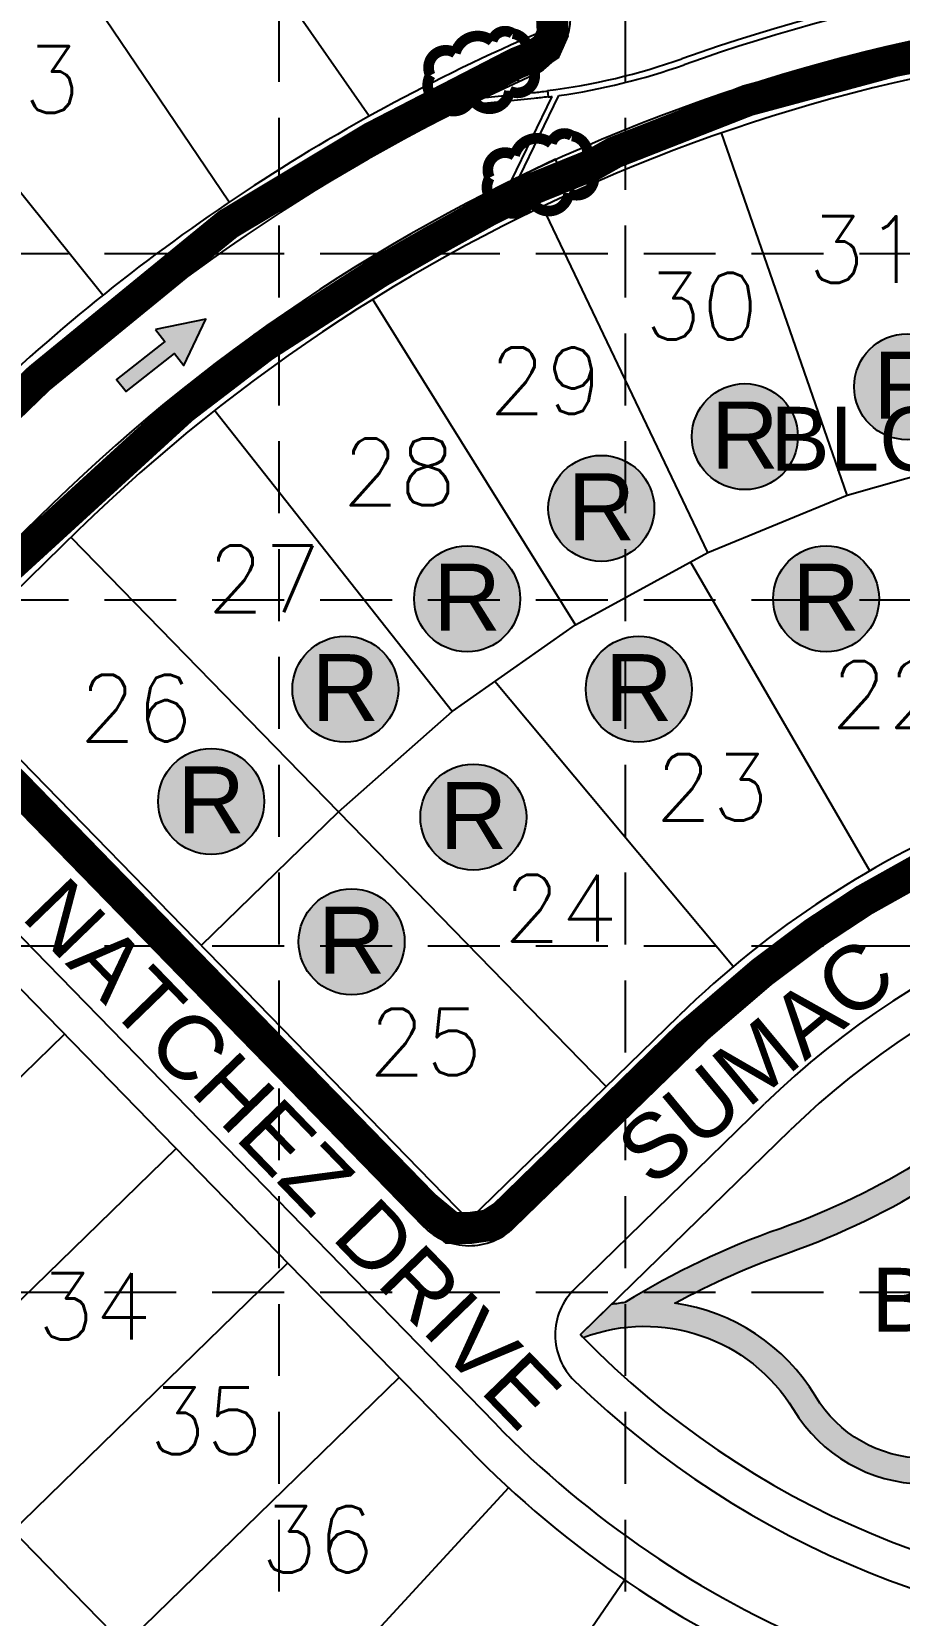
# Model space of a CAD drawing. Header units: feet. Extents: x 5163 to 12107, y -224 to 4120.
# Drawn here: x 7582.8 to 7854.3, y 2930.4 to 3426 of the extents above; entities that cross this region are included whole.
import ezdxf
from ezdxf.enums import TextEntityAlignment as Align

# ---------------------------------------------------------------- set-up
doc = ezdxf.new("R2010")
doc.units = ezdxf.units.FT
doc.linetypes.add('HIDDEN', pattern=[0.375, 0.25, -0.125])
for name, color, linetype in [('04017_03 CA$0$3A-SD_INLETS', 1, 'Continuous'), ('2003004C-A$0$3A-LOT', 2, 'Continuous'), ('2003004C-A$0$3A-LOTNO', 7, 'Continuous'), ('2003004C-A$0$3A-PVMT', 4, 'Continuous'), ('2003004C-A$0$3A-ROW', 3, 'Continuous'), ('2003004C-A$0$3A-SD', 2, 'Continuous'), ('2003004C-A$0$3A-ST_NM', 2, 'Continuous'), ('2003004C-A$0$COLOR-SIDEWALK', 35, 'Continuous'), ('ARROWS', 7, 'Continuous'), ('BASE', 7, 'Continuous'), ('EROSION BLANKET', 84, 'Continuous'), ('grid', 254, 'Continuous'), ('ryland lots', 7, 'Continuous')]:
    doc.layers.add(name, color=color, linetype=linetype)
doc.styles.add('2003004C-A$0$L100', font='simplex', dxfattribs={"height": 4})
doc.styles.add('2003004C-A$0$Standard', font='txt')
doc.styles.add('ryland', font='ARIAL.TTF', dxfattribs={"height": 25})
doc.styles.get("Standard").update_dxf_attribs({"font": 'ARIAL.TTF'})

# ---------------------------------------------------------------- blocks, each defined once
blk = doc.blocks.new('2003004C-A$0$lota')
at = {"style": '2003004C-A$0$Standard'}
blk.add_attdef('LOTDES', text='', height=0.0833, dxfattribs=at).set_placement((0, 0), align=Align.CENTER)
at = {"style": '2003004C-A$0$Standard', "flags": 1}
for tag, p in [('LOTAINF', (-0.03768332663490526, -5.235306872464207e-07)), ('LOTAAC', (-0.03768332663490526, -3.433420090459549e-07)), ('LOTASF', (-0.03768332663490526, -1.631533308454891e-07))]:
    blk.add_attdef(tag, text='', height=1.051100610993672e-07, dxfattribs=at).set_placement(p, align=Align.CENTER)
blk = doc.blocks.new('RYLAND')
h = blk.add_hatch(color=81)
h.paths.add_polyline_path([(1.163803512038626, -1.047574358368308, 1), (-1.408206742229694, -1.047574358368308, 1)])
h.paths.add_polyline_path([(-1.347681687434942, -2.227609507270699), (1.104228271637368, -2.227609507270699), (1.104228271637368, 0.2098904927293006), (-1.347681687434942, 0.2098904927293006)], flags=25)
at = {"color": 5}
blk.add_circle((-0.1222016150955341, -1.047574358368308), 1.286005127134161, dxfattribs=at)
at = {"layer": 'BASE', "color": 5, "style": 'ryland'}
blk.add_text('R', height=1.625, dxfattribs=at).set_placement((-0.1217267078987874, -1.821359507270699), align=Align.CENTER)
blk = doc.blocks.new('A$C2EAC1EE0')
at = {"color": 5, "const_width": 6.666666666666666}
blk.add_lwpolyline([(25.59826590347438, 42.92068926587672, 0.5205670505517462), (25.59826590347438, 42.92068926587672, 0.7651954600696135), (6.924983395667368, 33.52034667244152, 0.4178788784126488), (6.809309762840712, 16.60692038683192, 0.6649002420699669), (28.14854059827849, 13.34936974656739, 0.744833174426672), (52.21627637504935, 11.32865990132996, 0.9756416855879776), (67.20933476223945, 26.81631477985502, 0.5205670505517462), (63.47603881958275, 45.47411259466753, 0.5205670505517462), (49.78728156064972, 44.23025792900444, 0.5402640007904789), (25.59826590347438, 42.92068926587672)], format="xyb", close=True, dxfattribs=at)
blk = doc.blocks.new('arrow')
blk.add_lwpolyline([(-67.00679329302966, -25.35842018353742), (-59.3270347441985, -25.41938721699262), (-59.57091179542658, -56.1384215279777), (-51.89114823905948, -56.19938584448118), (-51.64727869913713, -25.48035696739953), (-43.96752265407486, -25.54132400085473), (-55.30425519266737, -2.410587189246144), (-67.00678578172392, -25.35840795725562)], close=True)
at = {"color": 254}
for points in [[(-43.96751955730906, -25.54132267721434), (-67.00679354271597, -25.35841771446121), (-55.30425158724847, -2.410596210431322), (-67.00679354271597, -25.35841771446121)], [(-59.57090883123692, -56.13841801592571), (-51.89115083610795, -56.19938633684342), (-59.32703554756517, -25.41938603537892), (-51.64727755243712, -25.48035435629663)]]:
    blk.add_solid(points, dxfattribs=at)

msp = doc.modelspace()

# ---------------------------------------------------------------- hatches: boundary and pattern name
at = {"layer": '2003004C-A$0$COLOR-SIDEWALK', "linetype": 'Continuous'}
h = msp.add_hatch(color=7, dxfattribs=at)
edge = h.paths.add_edge_path()
edge.add_arc((7774.619973976101, 2966.229079408379), 54.62027239487412, 31.57707918905426, 110.6589675251207)
edge.add_line((7755.349677880207, 3017.33710074424), (7754.467831816786, 3018.241937524574))
edge.add_line((7754.467831816786, 3018.241937524574), (7764.114950503892, 3027.641133254932))
edge.add_arc((7775.414896293008, 2967.311773816712), 61.3785010004558, 96.55513976983872, 100.60882048842518, ccw=False)
edge.add_arc((7899.365174053729, 2815.798361586942), 249.6038176129667, 109.2811909389352, 121.645375860733, ccw=False)
edge.add_arc((7741.594690767577, 3264.118606324496), 225.6681370818279, 289.5055476118259, 314.9323318967884)
edge.add_arc((7903.802675376623, 3101.527023148402), 4.000000000000103, 134.9283888914894, 134.9323322460502, ccw=False)
edge.add_arc((8004.690213877767, 3000.3869791517), 146.8551851508184, 90.28423603445668, 134.9283885422405, ccw=False)
edge.add_arc((8000.834007028975, 3777.707719992276), 630.4751207502204, 270.2842360344545, 274.0580618363894)
edge.add_arc((8044.747134731647, 3157.182595310631), 8.398849897638048, 274.8076779339025, 345.0043355091483)
edge.add_line((8052.859965223412, 3155.009426882978), (8060.796895883075, 3154.74947830187))
edge.add_arc((8044.881143739907, 3156.846398561038), 16.05329376969299, 274.0580618362999, 352.4944383027055, ccw=False)
edge.add_arc((8000.834007028932, 3777.707719991833), 638.4751207497789, 270.284236034459, 274.0580618363962, ccw=False)
edge.add_arc((8004.69021387771, 3000.386979151677), 138.8551851508394, 90.28423603443062, 134.928332159664)
edge.add_arc((7741.594690767502, 3264.118606324416), 233.668137081816, 289.5016422859773, 314.932297898135, ccw=False)
edge.add_arc((7899.36517405376, 2815.798361586945), 241.6038176129725, 109.2775390701128, 118.5191564067155)
edge.add_arc((7775.414896293116, 2967.311773816774), 61.37850100045653, 31.033798139300814, 81.94939469106612, ccw=False)
edge.add_arc((7862.390611208903, 3019.641909674102), 40.12626787253174, 211.0337981393199, 269.1683847686887)
edge.add_arc((7859.54819266649, 2877.075372924641), 102.4694217086601, 50.32587282599877, 88.73620207102209, ccw=False)
edge.add_arc((7966.513157044464, 3009.696677636807), 67.93646083068172, 232.2984855380511, 251.6640737891946)
edge.add_arc((7937.2125834801, 2921.22669784946), 25.25936455028226, 31.67457650366981, 71.70633631684478, ccw=False)
edge.add_line((7958.709418921004, 2934.490240495026), (7948.242984595418, 2934.501332153799))
edge.add_arc((7937.212583480046, 2921.22669784947), 17.25936455028569, 50.2755121985414, 71.71008427395665)
edge.add_arc((7943.884310972664, 2941.412054716334), 3.999999964638115, 251.66531596605552, 251.71008409155309, ccw=False)
edge.add_arc((7966.513157044536, 3009.69667763687), 75.93646083076824, 232.1895667904129, 251.6653161484527, ccw=False)
edge.add_arc((7859.548192666446, 2877.075372924601), 94.46942170870884, 50.24636013174315, 88.71910446726926)
edge.add_arc((7862.390611208883, 3019.6419096741), 48.12626787253193, 211.0337981393202, 269.13010471774845, ccw=False)

# ---------------------------------------------------------------- linework, layer by layer
at = {"layer": '04017_03 CA$0$3A-SD_INLETS', "color": 5}
for points in [[(7720.509085697413, 3406.371269377982), (7721.561413074029, 3404.103537671537), (7735.167803312739, 3410.41750193105), (7734.115475936153, 3412.685233637509)], [(7733.132483238529, 3379.594818741658), (7734.213378667046, 3377.340563859747), (7747.738907958497, 3383.825936430716), (7746.658012529981, 3386.080191312634)]]:
    msp.add_lwpolyline(points, close=True, dxfattribs=at)
at = {"layer": '2003004C-A$0$3A-LOT', "color": 7, "linetype": 'Continuous'}
for p, q in [((7688.352426864411, 3399.546482946811), (7607.005929602485, 3516.803178407805)), ((7644.535027081234, 3372.638435331042), (7570.923159376747, 3481.647705480289)), ((7605.059876500483, 3343.54315367448), (7527.872305982804, 3439.703223348595)), ((7837.97979176353, 3280.978234292845), (7798.581193534308, 3394.326152039808)), ((7794.327461155568, 3263.03055832009), (7742.603498989978, 3371.310896968869)), ((7752.934397759149, 3240.353271379623), (7689.52298239927, 3342.230611362851)), ((7714.311101518048, 3213.226052063896), (7639.994284866611, 3307.443941887403)), ((7837.97979176353, 3280.978234292845), (7883.353026134952, 3293.974950916549)), ((7794.327461155568, 3263.03055832009), (7837.97979176353, 3280.978234292845)), ((7595.068280993612, 3267.825156506748), (7762.550687956274, 3095.92505947945)), ((7752.934397759149, 3240.353271379623), (7794.327461155568, 3263.03055832009)), ((7845.05628662603, 3163.414359796152), (7788.972109136928, 3260.096616146468)), ((7714.311101518048, 3213.226052063896), (7752.934397759149, 3240.353271379623)), ((7802.301383514889, 3133.446335665467), (7727.657540466724, 3222.599974325341)), ((7678.809484474943, 3181.875107993103), (7714.311101518048, 3213.226052063896)), ((7635.834460218117, 3140.00450625243), (7678.809484474943, 3181.875107993103)), ((7421.143409353157, 2944.792435215393), (7593.043506380345, 3112.274842178093)), ((7430.330688008835, 3107.321183167558), (7611.769962218445, 2921.096078054725)), ((7456.035577470349, 2908.979915001401), (7627.935674497596, 3076.4623219641)), ((7490.927745587629, 2873.167394787386), (7662.827842614817, 3040.649801750085)), ((7525.81991370485, 2837.354874573386), (7697.720010732068, 3004.837281536085)), ((7732.001116799976, 2970.342213447781), (7651.628087419405, 2883.016406569892)), ((7768.28880276595, 2941.443206927077), (7702.44135631714, 2845.422082426732))]:
    msp.add_line(p, q, dxfattribs=at)
at = {"layer": '2003004C-A$0$3A-PVMT', "color": 7, "linetype": 'Continuous'}
for p, q in [((7589.166662681091, 3278.131042254856), (7550.156186506094, 3240.123102995298)), ((7549.788045667374, 3211.841227662793), (7705.40711547024, 3052.117387508159)), ((7530.449284751783, 3192.999456879508), (7727.549350818241, 2990.70047458414)), ((7733.688990802708, 3051.749246669424), (7793.280569180468, 3109.809370857758)), ((7752.607546021667, 3032.485296893115), (7812.122339963767, 3090.470609942167))]:
    msp.add_line(p, q, dxfattribs=at)
for centre, radius, start, end in [((7977.516493825446, 2879.537692272512), 556.5, 90.14509889622846, 134.2542317339077), ((7731.366166379536, 3430.55698984566), 20, 294.0711829438146, 20.88908568163534), ((7977.516493825446, 2879.537692272512), 583.5, 114.0711829438146, 134.2542317339077), ((7998.097596028412, 2899.589877201317), 293.5, 90.14509889622846, 134.2542317339077), ((7998.097596028412, 2899.589877201317), 266.5, 90.14509889622846, 134.2542317339077), ((7719.732123555848, 3066.074254755047), 20, 224.2542317339077, 314.2542317339077), ((7766.564413268527, 3018.160288807499), 20, 134.2542317339077, 225.8794352186472), ((7952.093852560211, 3209.474368679053), 286.5, 225.8794352186472, 270.1450988962285), ((7952.093852560211, 3209.474368679053), 313.5, 224.2542317339077, 270.1450988962285)]:
    msp.add_arc(centre, radius, start, end, dxfattribs=at)
at = {"layer": '2003004C-A$0$3A-ROW', "color": 7, "linetype": 'Continuous'}
for p, q in [((7597.191861347936, 3269.894162605458), (7552.093256736727, 3225.954554766111)), ((7552.093256736727, 3225.954554766111), (7719.57566369939, 3054.05445773877)), ((7516.280736522574, 3191.062386648802), (7719.312471169076, 2982.675275917172)), ((7719.575663699419, 3054.05445773877), (7785.255370513332, 3118.046250506901)), ((7754.467831816612, 3018.241937524734), (7820.147538630641, 3082.23373029293)), ((7754.467831816612, 3018.241937524734), (7755.124991383142, 3017.567444034379))]:
    msp.add_line(p, q, dxfattribs=at)
for centre, radius, start, end in [((7977.516493825446, 2879.537692272512), 595, 113.2971802769659, 134.2542317339077), ((7977.516493825329, 2879.537692272344), 545, 90.14509889622846, 134.2542317339077), ((7998.097596028325, 2899.589877201317), 305, 90.14509889622846, 134.2542317339077), ((7998.097596028354, 2899.589877201317), 255, 90.14509889622846, 134.2542317339077), ((7952.093852560269, 3209.474368679061), 275, 224.2542317339077, 270.1450988962285), ((7952.09385256024, 3209.474368679068), 325, 224.2542317339077, 270.1450988962285)]:
    msp.add_arc(centre, radius, start, end, dxfattribs=at)
at = {"layer": '2003004C-A$0$3A-SD', "color": 5, "linetype": 'Continuous'}
for p, q in [((7720.150562762661, 3403.191180540824), (7740.04297498308, 3405.22599570176)), ((7724.661618954386, 3405.411752781831), (7739.864894937578, 3406.96691140833)), ((7732.933649352461, 3379.408438338774), (7745.668324871367, 3405.755606748295)), ((7735.463707242801, 3380.621578888873), (7747.748891535186, 3406.03878084373)), ((7744.132391968247, 3407.57595464179), (7744.378929276892, 3405.591207968922))]:
    msp.add_line(p, q, dxfattribs=at)
for centre, radius, start, end in [((7977.516493825446, 2879.537692272512), 571, 90.14509889622846, 109.5697394745355), ((7977.516493825446, 2879.537692272512), 569, 90.14509889622846, 109.5697394745355), ((7719.60192975853, 3605.058248591849), 199, 277.0807837256502, 289.5697394745355), ((7719.60192975853, 3605.058248591849), 201, 278.0498504700507, 289.5697394745355), ((7719.60192975853, 3605.058248591849), 199.125, 275.8405296266116, 277.0807837256502), ((7719.60192975853, 3605.058248591849), 200.875, 275.8405296266116, 277.0807837256502), ((7719.60192975853, 3605.058248591849), 201, 277.0807837256502, 277.4513067201826)]:
    msp.add_arc(centre, radius, start, end, dxfattribs=at)
at = {"layer": '2003004C-A$0$COLOR-SIDEWALK', "color": 7, "linetype": 'Continuous'}
for points in [[(7900.977590667113, 3104.358788743237, -0.1114027315029655), (7816.944859305455, 3051.401751808226, 0.05400133429011284), (7768.407966792613, 3028.289009930195, 0.01768936357536936), (7764.114950503892, 3027.641133254932)], [(7861.808221996645, 2979.519868397721, -0.2592442012827672), (7828.007883442857, 2998.955068331255, 0.2258897946121047), (7784.01081297826, 3028.085375005161, -0.04034603311648851), (7819.601031207043, 3043.855560993346, 0.1114198330241253), (7906.627661891194, 3098.695159590367, -0.1972984978136783)], [(7755.349677880207, 3017.33710074424, -0.3594401028903322), (7821.152976751735, 2994.830719381869, 0.2590659552084563), (7861.659960445832, 2971.521188474173, -0.1694638445360652)]]:
    msp.add_lwpolyline(points, format="xyb", dxfattribs=at)
msp.add_lwpolyline([(7764.114950503892, 3027.641133254932), (7754.467831816786, 3018.241937524574), (7755.349677880207, 3017.33710074424)], dxfattribs=at)
at = {"layer": 'EROSION BLANKET', "linetype": 'Continuous', "const_width": 10}
msp.add_lwpolyline([(7220.370051660029, 3315.62283319257), (7556.76428269007, 3644.377537903603, -0.3946136038427094), (7576.557317018873, 3644.817106185108), (7683.332084387115, 3538.660936333108), (7708.228126316186, 3508.414210415007), (7733.612330171833, 3463.531971629614), (7745.328108246504, 3435.724491113027), (7745.81627017308, 3425.479634128833), (7743.863644099409, 3421.088978245734), (7739.470230025483, 3418.161877695185), (7734.588654024985, 3416.210477328154), (7689.189984240766, 3392.793652694665), (7644.183903424175, 3365.790440832952), (7585.11682949161, 3317.493246347976), (7426.188149364149, 3163.829727315835)], format="xyb", dxfattribs=at)
for points in [[(7985.21536797213, 3431.756129686879), (7936.248949161643, 3429.748793081726), (7907.653046694923, 3426.82770251657), (7879.311200410597, 3422.065892261819), (7852.474235197828, 3416.802843423557), (7806.826317013085, 3404.522388849047), (7765.12609837102, 3388.198783089421), (7758.665409350013, 3384.546265104711), (7735.669211610924, 3375.250745383646), (7729.907804078162, 3372.173306646371), (7725.854075971725, 3370.179459270195), (7707.821001379067, 3360.168729886098), (7691.542392780451, 3350.832729618165), (7655.359366472378, 3327.519387436267), (7630.051028346621, 3308.157457146108), (7574.414980171801, 3257.274452044379)], [(7553.750931657254, 3214.687389170433), (7705.683678720106, 3058.617651110402), (7714.073433996753, 3051.63152087834), (7719.946272760812, 3051.63152087834), (7725.819091384055, 3052.469850823705), (7730.573289397624, 3055.543756430978), (7787.863582893933, 3111.514199835583), (7811.320638150046, 3131.644325135445), (7827.717251756803, 3143.951531084605), (7843.208354668732, 3154.140428120782), (7869.092236592511, 3168.64002287212), (7901.250987996766, 3181.963977759255), (7933.249096297259, 3190.739838336911), (7966.74080681548, 3196.219684773896), (7996.172693899523, 3197.73347600132)]]:
    msp.add_lwpolyline(points, dxfattribs=at)
at = {"layer": 'grid', "color": 252, "linetype": 'HIDDEN', "ltscale": 90}
for p, q in [((7660.11558585937, 4006.573795112213), (7660.11558585937, 214.4286587880489)), ((7768.448919192688, 4006.573795112213), (7768.448919192688, 214.4286587880489)), ((5276.782252526053, 3356.573795112214), (11993.44891919269, 3356.573795112214)), ((5276.782252526053, 3248.240461778884), (11993.44891919269, 3248.240461778884)), ((5276.782252526053, 3139.907128445549), (11993.44891919269, 3139.907128445549)), ((5276.782252526053, 3031.573795112214), (11993.44891919269, 3031.573795112214))]:
    msp.add_line(p, q, dxfattribs=at)

# ---------------------------------------------------------------- block references
at = {"layer": '2003004C-A$0$3A-LOTNO', "color": 7, "linetype": 'Continuous'}
ref = msp.add_blockref('2003004C-A$0$lota', (7589.110398270044, 3400.617347839448), dxfattribs=dict(at, xscale=250, yscale=250, zscale=250))
ref.add_attrib('LOTDES', '3', dxfattribs={"height": 20.82499999999938, "style": '2003004C-A$0$L100'}).set_placement((7589.110398270044, 3400.617347839448), align=Align.CENTER)
ref = msp.add_blockref('2003004C-A$0$lota', (7843.48966920111, 3347.442870543535), dxfattribs=dict(at, xscale=250, yscale=250, zscale=250))
ref.add_attrib('LOTDES', '31', dxfattribs={"height": 20.82499999999938, "style": '2003004C-A$0$L100'}).set_placement((7843.48966920111, 3347.442870543535), align=Align.CENTER)
ref = msp.add_blockref('2003004C-A$0$lota', (7792.433588951943, 3329.696289586485), dxfattribs=dict(at, xscale=250, yscale=250, zscale=250))
ref.add_attrib('LOTDES', '30', dxfattribs={"height": 20.82499999999938, "style": '2003004C-A$0$L100'}).set_placement((7792.433588951943, 3329.696289586485), align=Align.CENTER)
ref = msp.add_blockref('2003004C-A$0$lota', (7743.660132494115, 3306.397910247739), dxfattribs=dict(at, xscale=250, yscale=250, zscale=250))
ref.add_attrib('LOTDES', '29', dxfattribs={"height": 20.82499999999938, "style": '2003004C-A$0$L100'}).set_placement((7743.660132494115, 3306.397910247739), align=Align.CENTER)
ref = msp.add_blockref('2003004C-A$0$lota', (7697.770823516184, 3277.835071297057), dxfattribs=dict(at, xscale=250, yscale=250, zscale=250))
ref.add_attrib('LOTDES', '28', dxfattribs={"height": 20.82499999999938, "style": '2003004C-A$0$L100'}).set_placement((7697.770823516184, 3277.835071297057), align=Align.CENTER)
ref = msp.add_blockref('2003004C-A$0$lota', (7655.474593524006, 3244.372155996491), dxfattribs=dict(at, xscale=250, yscale=250, zscale=250))
ref.add_attrib('LOTDES', '27', dxfattribs={"height": 20.82499999999938, "style": '2003004C-A$0$L100'}).set_placement((7655.474593524006, 3244.372155996491), align=Align.CENTER)
ref = msp.add_blockref('2003004C-A$0$lota', (7850.631223013188, 3208.172689211868), dxfattribs=dict(at, xscale=250, yscale=250, zscale=250))
ref.add_attrib('LOTDES', '22', dxfattribs={"height": 20.82499999999938, "style": '2003004C-A$0$L100'}).set_placement((7850.631223013188, 3208.172689211868), align=Align.CENTER)
ref = msp.add_blockref('2003004C-A$0$lota', (7615.451356059493, 3203.914828881767), dxfattribs=dict(at, xscale=250, yscale=250, zscale=250))
ref.add_attrib('LOTDES', '26', dxfattribs={"height": 20.82499999999938, "style": '2003004C-A$0$L100'}).set_placement((7615.451356059493, 3203.914828881767), align=Align.CENTER)
ref = msp.add_blockref('2003004C-A$0$lota', (7795.6513937001, 3179.123971598594), dxfattribs=dict(at, xscale=250, yscale=250, zscale=250))
ref.add_attrib('LOTDES', '23', dxfattribs={"height": 20.82499999999938, "style": '2003004C-A$0$L100'}).set_placement((7795.6513937001, 3179.123971598594), align=Align.CENTER)
ref = msp.add_blockref('2003004C-A$0$lota', (7748.265787989862, 3141.285950381847), dxfattribs=dict(at, xscale=250, yscale=250, zscale=250))
ref.add_attrib('LOTDES', '24', dxfattribs={"height": 20.82499999999938, "style": '2003004C-A$0$L100'}).set_placement((7748.265787989862, 3141.285950381847), align=Align.CENTER)
ref = msp.add_blockref('2003004C-A$0$lota', (7706.029380889609, 3099.421603374096), dxfattribs=dict(at, xscale=250, yscale=250, zscale=250))
ref.add_attrib('LOTDES', '25', dxfattribs={"height": 20.82499999999938, "style": '2003004C-A$0$L100'}).set_placement((7706.029380889609, 3099.421603374096), align=Align.CENTER)
ref = msp.add_blockref('2003004C-A$0$lota', (7602.406734282296, 3016.685460113498), dxfattribs=dict(at, xscale=250, yscale=250, zscale=250))
ref.add_attrib('LOTDES', '34', dxfattribs={"height": 20.82499999999938, "style": '2003004C-A$0$L100'}).set_placement((7602.406734282296, 3016.685460113498), align=Align.CENTER)
ref = msp.add_blockref('2003004C-A$0$lota', (7637.298902547744, 2980.872939924797), dxfattribs=dict(at, xscale=250, yscale=250, zscale=250))
ref.add_attrib('LOTDES', '35', dxfattribs={"height": 20.82499999999938, "style": '2003004C-A$0$L100'}).set_placement((7637.298902547744, 2980.872939924797), align=Align.CENTER)
ref = msp.add_blockref('2003004C-A$0$lota', (7672.218929744617, 2943.777335931714), dxfattribs=dict(at, xscale=250, yscale=250, zscale=250))
ref.add_attrib('LOTDES', '36', dxfattribs={"height": 20.82499999999938, "style": '2003004C-A$0$L100'}).set_placement((7672.218929744617, 2943.777335931714), align=Align.CENTER)
at = {"layer": 'ARROWS', "linetype": 'Continuous'}
for name, p, xscale, yscale, zscale, rotation in [('A$C2EAC1EE0', (7708.507257567256, 3395.284727031711), 0.5000000000004468, 0.4999999999999645, 0.5, 14.94329008000827), ('A$C2EAC1EE0', (7727.048086990529, 3363.259029699357), 0.5000000000004468, 0.4999999999999645, 0.5, 14.94329008000827), ('arrow', (7660.013298063403, 3309.980698730036), 0.6249999999952272, 0.6249999999995781, 0.625, 308.5942540489731)]:
    msp.add_blockref(name, p, dxfattribs=dict(at, xscale=xscale, yscale=yscale, zscale=zscale, rotation=rotation))
at = {"layer": 'ryland lots', "color": 7, "xscale": 12.89581535786783, "yscale": 12.89581535787056, "zscale": 12.89581535787147}
for p in [(7858.310745267784, 3328.411547629291), (7807.521709512807, 3312.796193374274), (7762.593140576156, 3290.348968118266), (7720.595056549243, 3262.046087359672), (7832.916227390296, 3262.046087359672), (7682.50327973301, 3233.74320660102), (7774.314074212806, 3233.74320660102), (7640.505195706156, 3198.60872775591), (7722.548210154583, 3193.728741922486), (7684.456936339503, 3154.690492742299)]:
    msp.add_blockref('RYLAND', p, dxfattribs=at)

# ---------------------------------------------------------------- texts
at = {"layer": '2003004C-A$0$3A-LOTNO', "color": 7, "linetype": 'Continuous', "char_height": 20, "attachment_point": 1}
for s, insert, width in [('BLOCK H', (7813.852495336905, 3308.616062833411), 139.1235091676213), ('BLOCK G', (7845.477468856989, 3039.15144192009), 140.7042197278865)]:
    msp.add_mtext(s, dxfattribs=dict(at, insert=insert, width=width))
at = {"layer": '2003004C-A$0$3A-ST_NM', "color": 7, "linetype": 'Continuous', "char_height": 20, "attachment_point": 2}
for s, insert, width, rotation in [('NATCHEZ DRIVE', (7671.668587602504, 3081.931152615243), 345.74, 314.07012663297985), ('SUMAC', (7802.926925638978, 3111.548671386068), 300, 39.704555972341254)]:
    msp.add_mtext(s, dxfattribs=dict(at, insert=insert, width=width, rotation=rotation))

doc.saveas('drawing.dxf')
